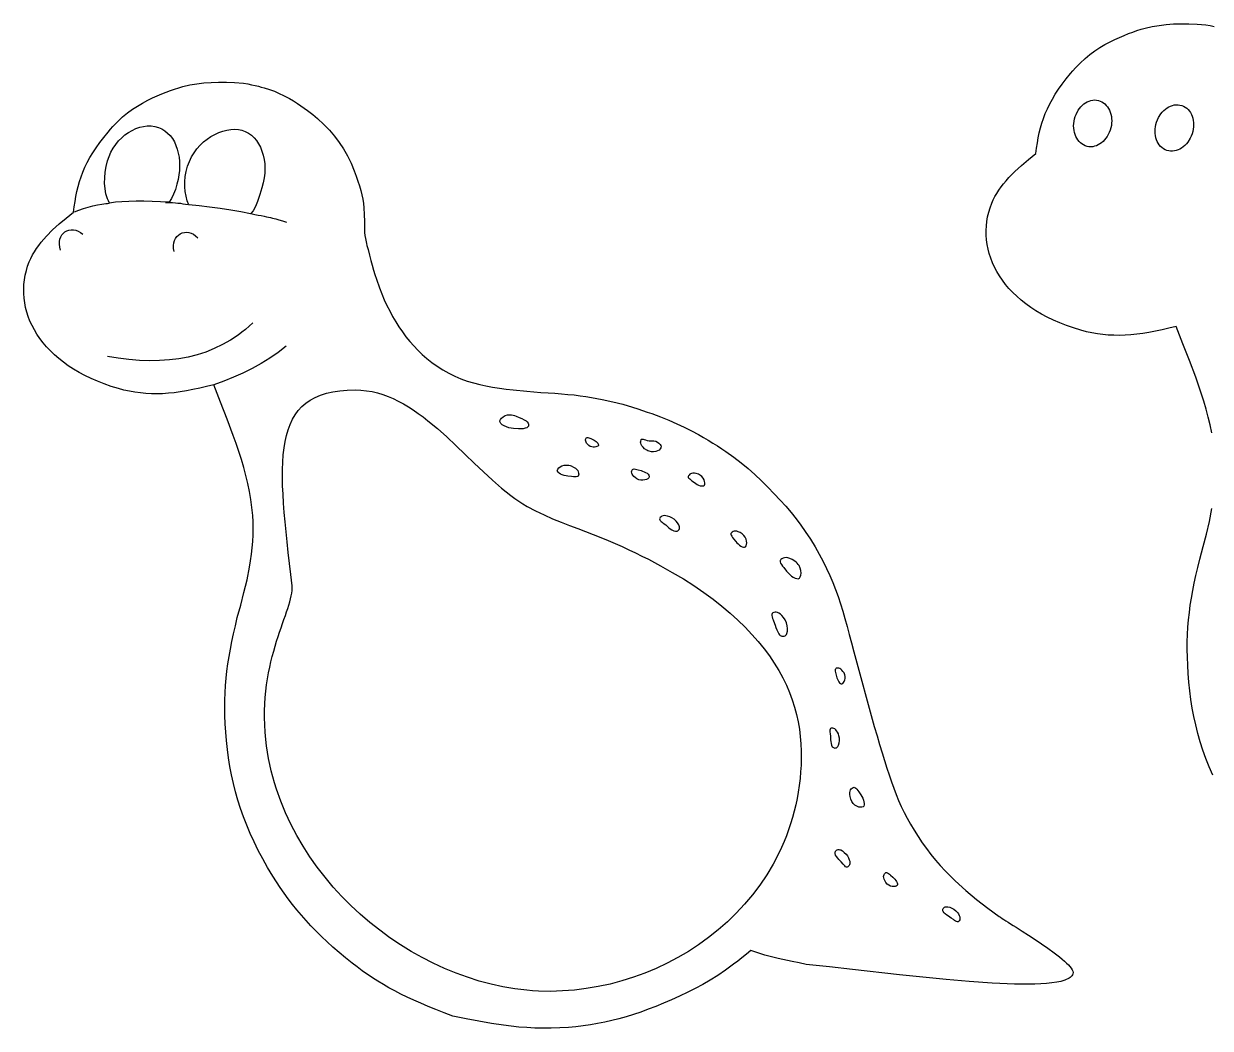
# Model space of a CAD drawing. Header units: millimetres. Extents: x 120 to 668, y 59 to 184.
# Drawn here: x 119.8 to 236.9, y 84.9 to 184 of the extents above; entities that cross this region are included whole.
import ezdxf

# ---------------------------------------------------------------- set-up
doc = ezdxf.new("R2010")
doc.units = ezdxf.units.MM
doc.layers.get('0').update_dxf_attribs({"linetype": 'CONTINUOUS', "true_color": 0xffffff})

msp = doc.modelspace()

# ---------------------------------------------------------------- linework, layer by layer
at = {"linetype": 'CONTINUOUS', "true_color": 0xffffff}
for points in [[(219.67, 171.22), (219.74, 171.75), (219.81, 172.27), (219.9, 172.77), (220, 173.26), (220.12, 173.75), (220.26, 174.22), (220.42, 174.7), (220.59, 175.17), (220.8, 175.64), (221.03, 176.12), (221.29, 176.59), (221.57, 177.08), (221.89, 177.57), (222.25, 178.07), (222.64, 178.59), (223.07, 179.12), (223.32, 179.4), (223.56, 179.67), (224.04, 180.16), (224.52, 180.6), (225, 181), (225.49, 181.36), (225.98, 181.68), (226.48, 181.98), (227, 182.25), (227.47, 182.48), (227.93, 182.69), (228.37, 182.88), (228.8, 183.06), (229.22, 183.22), (229.64, 183.36), (230.05, 183.49), (230.46, 183.6), (231.14, 183.76), (231.83, 183.88), (232.52, 183.97), (233.24, 184.02), (233.98, 184.04), (234.75, 184.03), (235.57, 184), (236.43, 183.94), (236.86, 183.85), (237.24, 183.78)], [(124.73, 165.45), (124.8, 165.98), (124.88, 166.5), (124.97, 167), (125.07, 167.49), (125.19, 167.98), (125.32, 168.46), (125.48, 168.93), (125.66, 169.4), (125.86, 169.87), (126.09, 170.35), (126.35, 170.82), (126.64, 171.31), (126.96, 171.8), (127.32, 172.3), (127.71, 172.82), (128.14, 173.35), (128.38, 173.63), (128.62, 173.9), (129.1, 174.39), (129.58, 174.84), (130.07, 175.23), (130.55, 175.59), (131.05, 175.91), (131.55, 176.21), (132.07, 176.48), (132.54, 176.71), (132.99, 176.92), (133.43, 177.11), (133.87, 177.29), (134.29, 177.45), (134.7, 177.59), (135.11, 177.72), (135.52, 177.84), (136.21, 178), (136.89, 178.12), (137.59, 178.2), (138.3, 178.25), (139.04, 178.27), (139.81, 178.26), (140.63, 178.23), (141.49, 178.17), (141.92, 178.09), (142.3, 178.01), (142.65, 177.93), (142.97, 177.86), (143.26, 177.79), (143.54, 177.72), (144.05, 177.56), (144.55, 177.37), (144.81, 177.26), (145.08, 177.13), (145.38, 176.99), (145.7, 176.83), (146.04, 176.65), (146.43, 176.44), (146.82, 176.18), (147.17, 175.93), (147.5, 175.7), (147.8, 175.48), (148.08, 175.27), (148.34, 175.07), (148.81, 174.67), (149.42, 174.1), (149.97, 173.53), (150.48, 172.94), (150.95, 172.32), (151.37, 171.68), (151.76, 171), (152.11, 170.29), (152.43, 169.52), (152.62, 169), (152.79, 168.51), (152.94, 168.04), (153.07, 167.59), (153.18, 167.15), (153.26, 166.72), (153.33, 166.29), (153.38, 165.86), (153.42, 165.22), (153.43, 164.53), (153.43, 164.31), (153.43, 164.1), (153.43, 163.91), (153.44, 163.74), (153.45, 163.42), (153.48, 163.13), (153.53, 162.83), (153.6, 162.52), (153.63, 162.35), (153.68, 162.16), (153.73, 161.96), (153.79, 161.74), (153.93, 161.2), (154.06, 160.68), (154.19, 160.19), (154.33, 159.72), (154.46, 159.27), (154.61, 158.83), (154.92, 157.96), (155.39, 156.8), (155.65, 156.24), (155.93, 155.69), (156.21, 155.15), (156.52, 154.62), (156.84, 154.11), (157.18, 153.61), (157.53, 153.13), (157.9, 152.67), (158.3, 152.23), (158.71, 151.8), (159.14, 151.39), (159.6, 150.99), (160.08, 150.61), (160.59, 150.24), (161.17, 149.87), (161.76, 149.54), (162.35, 149.25), (162.95, 148.99), (163.56, 148.77), (164.18, 148.58), (164.8, 148.42), (165.42, 148.28), (166.08, 148.15), (166.75, 148.05), (167.42, 147.96), (168.1, 147.89), (169.46, 147.76), (170.84, 147.64), (171.54, 147.6), (172.22, 147.56), (172.87, 147.51), (173.5, 147.45), (174.11, 147.39), (174.7, 147.32), (175.27, 147.24), (175.82, 147.15), (176.89, 146.96), (177.92, 146.73), (178.91, 146.48), (179.89, 146.19), (180.39, 146.03), (180.87, 145.87), (181.33, 145.71), (181.79, 145.55), (182.65, 145.23), (183.46, 144.9), (184.24, 144.56), (184.97, 144.22), (185.68, 143.86), (186.37, 143.49), (186.87, 143.2), (187.35, 142.92), (187.81, 142.64), (188.26, 142.36), (188.68, 142.08), (189.09, 141.81), (189.87, 141.25), (190.6, 140.69), (191.29, 140.12), (191.95, 139.53), (192.59, 138.92), (193.23, 138.28), (193.85, 137.65), (194.43, 137.02), (194.99, 136.41), (195.52, 135.79), (196.02, 135.17), (196.49, 134.55), (196.92, 133.93), (197.43, 133.15), (197.88, 132.4), (198.3, 131.68), (198.68, 130.96), (199.02, 130.26), (199.34, 129.57), (199.63, 128.88), (199.9, 128.19), (200.15, 127.49), (200.38, 126.78), (200.61, 126.06), (200.83, 125.32), (201.04, 124.55), (201.26, 123.75), (201.48, 122.92), (201.71, 122.05), (203.73, 114.67), (204, 113.75), (204.25, 112.89), (204.49, 112.07), (204.72, 111.3), (204.95, 110.57), (205.18, 109.88), (205.41, 109.22), (205.64, 108.58), (205.88, 107.97), (206.13, 107.36), (206.39, 106.77), (206.67, 106.19), (206.97, 105.61), (207.3, 105.02), (207.65, 104.43), (208.04, 103.82), (208.45, 103.2), (208.87, 102.61), (209.31, 102.03), (209.77, 101.48), (210.23, 100.94), (210.71, 100.42), (211.2, 99.91), (211.71, 99.42), (212.74, 98.48), (213.82, 97.59), (214.92, 96.74), (216.06, 95.91), (216.18, 95.83), (216.33, 95.73), (216.51, 95.61), (216.71, 95.49), (216.93, 95.35), (217.17, 95.19), (217.43, 95.03), (217.71, 94.86), (218.3, 94.48), (218.93, 94.08), (219.58, 93.65), (220.23, 93.22), (220.86, 92.78), (221.46, 92.34), (221.74, 92.13), (222.01, 91.92), (222.25, 91.71), (222.48, 91.51), (222.69, 91.32), (222.87, 91.14), (223.02, 90.96), (223.15, 90.8), (223.24, 90.64), (223.31, 90.5), (223.33, 90.37), (223.32, 90.25), (223.28, 90.16), (223.22, 90.06), (223.15, 89.98), (223.05, 89.89), (222.94, 89.82), (222.81, 89.75), (222.67, 89.68), (222.51, 89.62), (222.33, 89.57), (222.14, 89.51), (221.72, 89.43), (221.24, 89.36), (220.72, 89.3), (220.15, 89.26), (219.55, 89.24), (218.91, 89.23), (218.24, 89.23), (217.55, 89.24), (216.84, 89.27), (216.11, 89.3), (215.37, 89.34), (213.1, 89.5), (210.81, 89.7), (208.51, 89.93), (206.2, 90.17), (201.59, 90.69), (199.3, 90.95), (197.02, 91.19), (196.31, 91.33), (195.61, 91.47), (194.26, 91.76), (193.59, 91.93), (192.92, 92.11), (192.25, 92.32), (191.56, 92.56), (191.11, 92.19), (190.67, 91.84), (190.25, 91.51), (189.84, 91.2), (189.43, 90.9), (189.04, 90.62), (188.28, 90.1), (187.53, 89.62), (186.8, 89.19), (186.07, 88.8), (185.34, 88.43), (184.51, 88.05), (183.72, 87.68), (182.94, 87.35), (182.17, 87.04), (181.43, 86.75), (180.69, 86.48), (179.97, 86.24), (179.25, 86.02), (178.54, 85.81), (177.84, 85.64), (177.13, 85.48), (176.43, 85.34), (175.72, 85.22), (175.01, 85.11), (174.29, 85.03), (173.56, 84.96), (172.69, 84.91), (171.84, 84.88), (171.02, 84.88), (170.23, 84.89), (169.44, 84.94), (168.67, 85), (167.91, 85.08), (167.15, 85.17), (165.95, 85.36), (164.72, 85.58), (163.46, 85.82), (162.81, 85.95), (162.14, 86.09), (161.29, 86.41), (160.48, 86.73), (159.72, 87.04), (159, 87.35), (158.31, 87.65), (157.65, 87.96), (157.03, 88.26), (156.43, 88.57), (155.85, 88.88), (155.3, 89.2), (154.76, 89.53), (154.24, 89.86), (153.22, 90.56), (152.73, 90.93), (152.23, 91.31), (151.57, 91.84), (150.94, 92.37), (150.33, 92.9), (149.75, 93.42), (149.2, 93.94), (148.67, 94.47), (148.16, 94.99), (147.68, 95.51), (147.21, 96.04), (146.76, 96.57), (146.33, 97.11), (145.92, 97.65), (145.13, 98.76), (144.39, 99.9), (143.88, 100.76), (143.41, 101.6), (142.96, 102.44), (142.55, 103.28), (142.17, 104.1), (141.82, 104.93), (141.5, 105.75), (141.21, 106.57), (140.95, 107.4), (140.71, 108.22), (140.5, 109.05), (140.32, 109.88), (140.16, 110.71), (140.02, 111.56), (139.91, 112.41), (139.82, 113.27), (139.75, 114.12), (139.7, 114.94), (139.67, 115.74), (139.66, 116.51), (139.67, 117.26), (139.69, 117.99), (139.73, 118.71), (139.79, 119.43), (139.87, 120.14), (139.97, 120.86), (140.08, 121.58), (140.21, 122.31), (140.36, 123.05), (140.52, 123.82), (140.7, 124.6), (140.89, 125.42), (141.23, 126.65), (141.55, 127.89), (141.85, 129.14), (142.1, 130.4), (142.2, 131.03), (142.29, 131.67), (142.37, 132.3), (142.42, 132.94), (142.45, 133.58), (142.46, 134.22), (142.45, 134.86), (142.41, 135.5), (142.33, 136.3), (142.23, 137.09), (142.09, 137.88), (141.92, 138.67), (141.74, 139.45), (141.53, 140.23), (141.29, 141.01), (141.04, 141.8), (140.78, 142.59), (140.49, 143.39), (139.89, 145.01), (139.24, 146.67), (138.9, 147.53), (138.57, 148.4), (137.86, 148.22), (137.18, 148.06), (136.52, 147.92), (135.88, 147.8), (135.27, 147.7), (134.67, 147.62), (134.09, 147.56), (133.52, 147.52), (132.97, 147.51), (132.42, 147.51), (131.87, 147.54), (131.33, 147.59), (130.79, 147.66), (130.25, 147.76), (129.71, 147.88), (129.16, 148.02), (128.44, 148.24), (127.75, 148.48), (127.09, 148.74), (126.46, 149.02), (125.86, 149.31), (125.28, 149.61), (124.74, 149.94), (124.22, 150.27), (123.74, 150.62), (123.28, 150.98), (122.85, 151.36), (122.45, 151.74), (122.08, 152.14), (121.73, 152.54), (121.42, 152.96), (121.13, 153.38), (120.87, 153.81), (120.65, 154.24), (120.44, 154.68), (120.27, 155.13), (120.13, 155.58), (120.01, 156.03), (119.92, 156.48), (119.86, 156.94), (119.83, 157.4), (119.82, 157.85), (119.84, 158.31), (119.89, 158.76), (119.97, 159.22), (120.08, 159.67), (120.21, 160.11), (120.37, 160.55), (120.52, 160.88), (120.68, 161.21), (120.87, 161.53), (121.07, 161.84), (121.3, 162.16), (121.54, 162.47), (121.8, 162.77), (122.07, 163.08), (122.67, 163.68), (123.31, 164.28), (124, 164.86), (124.73, 165.45), (124.73, 165.45), (124.73, 165.45)], [(225.83, 176.47), (226.01, 176.41), (226.18, 176.33), (226.34, 176.23), (226.48, 176.12), (226.61, 175.98), (226.73, 175.83), (226.84, 175.67), (226.93, 175.49), (227.01, 175.3), (227.07, 175.1), (227.11, 174.89), (227.14, 174.67), (227.15, 174.45), (227.14, 174.22), (227.11, 173.99), (227.06, 173.76), (226.99, 173.53), (226.91, 173.31), (226.81, 173.1), (226.7, 172.91), (226.58, 172.73), (226.44, 172.57), (226.3, 172.42), (226.14, 172.29), (225.98, 172.17), (225.81, 172.07), (225.63, 172), (225.45, 171.94), (225.27, 171.9), (225.08, 171.89), (224.9, 171.9), (224.71, 171.93), (224.53, 171.99), (224.36, 172.07), (224.2, 172.17), (224.06, 172.28), (223.92, 172.42), (223.81, 172.57), (223.7, 172.73), (223.61, 172.91), (223.53, 173.1), (223.47, 173.3), (223.43, 173.51), (223.4, 173.73), (223.39, 173.95), (223.4, 174.18), (223.43, 174.41), (223.48, 174.64), (223.55, 174.87), (223.63, 175.09), (223.84, 175.49), (223.96, 175.67), (224.1, 175.83), (224.24, 175.98), (224.4, 176.12), (224.56, 176.23), (224.73, 176.33), (224.91, 176.4), (225.09, 176.46), (225.27, 176.5), (225.46, 176.51), (225.64, 176.5), (225.83, 176.47), (225.83, 176.47), (225.83, 176.47)], [(234.06, 175.96), (234.24, 175.89), (234.4, 175.8), (234.55, 175.69), (234.68, 175.56), (234.81, 175.42), (234.91, 175.26), (235.01, 175.09), (235.08, 174.9), (235.14, 174.71), (235.19, 174.5), (235.22, 174.29), (235.22, 174.07), (235.22, 173.85), (235.19, 173.62), (235.14, 173.4), (235.08, 173.17), (234.99, 172.94), (234.89, 172.73), (234.65, 172.35), (234.51, 172.18), (234.37, 172.03), (234.21, 171.89), (234.04, 171.77), (233.87, 171.67), (233.69, 171.59), (233.51, 171.52), (233.33, 171.48), (233.14, 171.46), (232.96, 171.46), (232.77, 171.49), (232.59, 171.53), (232.41, 171.6), (232.25, 171.7), (232.1, 171.81), (231.97, 171.93), (231.84, 172.08), (231.74, 172.24), (231.64, 172.41), (231.57, 172.59), (231.51, 172.79), (231.46, 172.99), (231.44, 173.2), (231.43, 173.42), (231.43, 173.65), (231.46, 173.87), (231.51, 174.1), (231.57, 174.33), (231.66, 174.55), (231.76, 174.77), (232, 175.15), (232.14, 175.32), (232.28, 175.47), (232.44, 175.61), (232.61, 175.73), (232.78, 175.83), (232.96, 175.91), (233.14, 175.97), (233.32, 176.02), (233.51, 176.04), (233.69, 176.04), (233.88, 176.01), (234.06, 175.96), (234.06, 175.96), (234.06, 175.96)], [(133.11, 173.81), (133.44, 173.66), (133.75, 173.47), (134.02, 173.25), (134.27, 172.99), (134.49, 172.7), (134.68, 172.38), (134.84, 172.03), (134.97, 171.66), (135.07, 171.27), (135.15, 170.86), (135.19, 170.44), (135.2, 170), (135.18, 169.56), (135.13, 169.11), (135.05, 168.65), (134.94, 168.2), (134.78, 167.68), (134.6, 167.21), (134.39, 166.78), (134.16, 166.41), (133.31, 166.46), (132.48, 166.49), (131.68, 166.51), (130.92, 166.51), (130.19, 166.49), (129.51, 166.46), (128.87, 166.41), (128.27, 166.34), (128.17, 166.55), (128.07, 166.77), (127.93, 167.25), (127.84, 167.75), (127.8, 168.29), (127.81, 168.83), (127.87, 169.39), (127.96, 169.95), (128.1, 170.5), (128.24, 170.94), (128.43, 171.36), (128.65, 171.76), (128.9, 172.13), (129.18, 172.47), (129.49, 172.78), (129.81, 173.06), (130.16, 173.3), (130.52, 173.51), (130.88, 173.69), (131.26, 173.82), (131.63, 173.91), (132.01, 173.95), (132.39, 173.95), (132.75, 173.9), (133.11, 173.81), (133.11, 173.81), (133.11, 173.81)], [(141.35, 173.52), (141.68, 173.4), (141.99, 173.24), (142.28, 173.03), (142.54, 172.79), (142.77, 172.5), (142.98, 172.19), (143.17, 171.84), (143.32, 171.47), (143.44, 171.07), (143.53, 170.65), (143.59, 170.21), (143.61, 169.76), (143.59, 169.29), (143.54, 168.82), (143.45, 168.34), (143.32, 167.85), (143.11, 167.17), (142.89, 166.49), (142.76, 166.16), (142.61, 165.86), (142.44, 165.57), (142.24, 165.32), (142.19, 165.27), (141.24, 165.46), (140.24, 165.64), (139.21, 165.8), (138.14, 165.94), (137.12, 166.06), (136.11, 166.15), (135.95, 166.57), (135.83, 167.01), (135.75, 167.47), (135.71, 167.95), (135.71, 168.44), (135.76, 168.95), (135.85, 169.46), (135.99, 169.97), (136.16, 170.45), (136.37, 170.89), (136.62, 171.31), (136.91, 171.69), (137.22, 172.04), (137.56, 172.37), (137.91, 172.65), (138.29, 172.91), (138.67, 173.12), (139.06, 173.3), (139.46, 173.44), (139.86, 173.54), (140.25, 173.6), (140.63, 173.62), (141, 173.59), (141.35, 173.52), (141.35, 173.52), (141.35, 173.52)], [(237.02, 143.65), (236.86, 144.43), (236.67, 145.21), (236.46, 146), (236.23, 146.78), (235.98, 147.57), (235.71, 148.36), (235.43, 149.15), (234.82, 150.78), (234.17, 152.44), (233.84, 153.29), (233.5, 154.16), (232.79, 153.99), (232.11, 153.83), (231.45, 153.69), (230.82, 153.57), (230.21, 153.47), (229.61, 153.39), (229.03, 153.33), (228.46, 153.29), (227.9, 153.27), (227.35, 153.28), (226.81, 153.3), (226.27, 153.35), (225.73, 153.43), (225.19, 153.52), (224.65, 153.64), (224.1, 153.79), (223.38, 154.01), (222.69, 154.25), (222.03, 154.51), (221.39, 154.78), (220.79, 155.07), (220.22, 155.38), (219.67, 155.7), (219.16, 156.04), (218.67, 156.39), (218.21, 156.75), (217.79, 157.13), (217.39, 157.51), (217.01, 157.91), (216.67, 158.31), (216.36, 158.73), (216.07, 159.15), (215.81, 159.58), (215.58, 160.01), (215.38, 160.45), (215.21, 160.9), (215.06, 161.35), (214.95, 161.8), (214.86, 162.25), (214.8, 162.71), (214.76, 163.17), (214.76, 163.62), (214.78, 164.08), (214.83, 164.53), (214.91, 164.98), (215.02, 165.43), (215.15, 165.88), (215.31, 166.32), (215.45, 166.65), (215.62, 166.97), (215.8, 167.29), (216.01, 167.61), (216.23, 167.93), (216.48, 168.24), (216.73, 168.54), (217.01, 168.85), (217.3, 169.15), (217.6, 169.45), (218.25, 170.04), (218.94, 170.63), (219.67, 171.22), (219.67, 171.22), (219.67, 171.22)], [(124.83, 165.46), (125.26, 165.64), (125.71, 165.8), (126.18, 165.94), (126.64, 166.05), (127.09, 166.15), (127.52, 166.23), (127.91, 166.28), (128.08, 166.3), (128.24, 166.32)], [(133.8, 166.4), (134, 166.4), (134.18, 166.4), (134.5, 166.39), (134.79, 166.37), (135.04, 166.34), (135.29, 166.31), (135.52, 166.27), (135.77, 166.23), (136.03, 166.19)], [(142.24, 165.29), (142.62, 165.22), (142.96, 165.15), (143.26, 165.1), (143.53, 165.04), (143.77, 164.99), (143.98, 164.95), (144.17, 164.9), (144.35, 164.86), (144.68, 164.78), (145, 164.69), (145.34, 164.58), (145.53, 164.53), (145.74, 164.46)], [(123.45, 161.69), (123.37, 161.99), (123.34, 162.27), (123.35, 162.54), (123.4, 162.78), (123.48, 163), (123.59, 163.19), (123.73, 163.36), (123.89, 163.49), (124.08, 163.6), (124.28, 163.67), (124.49, 163.7), (124.72, 163.7), (124.95, 163.66), (125.18, 163.57), (125.42, 163.44), (125.64, 163.27)], [(134.65, 161.55), (134.6, 161.85), (134.6, 162.14), (134.63, 162.4), (134.7, 162.64), (134.8, 162.85), (134.94, 163.03), (135.09, 163.18), (135.27, 163.3), (135.46, 163.39), (135.67, 163.44), (135.89, 163.45), (136.11, 163.43), (136.34, 163.36), (136.56, 163.25), (136.78, 163.1), (136.99, 162.9)], [(142.42, 154.5), (142.07, 154.18), (141.71, 153.87), (141.35, 153.58), (140.98, 153.31), (140.22, 152.8), (139.44, 152.36), (138.62, 151.97), (137.79, 151.63), (136.92, 151.36), (136.04, 151.13), (135.12, 150.96), (134.19, 150.85), (133.22, 150.78), (132.24, 150.77), (131.23, 150.8), (130.2, 150.88), (129.15, 151.01), (128.08, 151.19)], [(145.71, 152.22), (144.92, 151.6), (144.09, 151.03), (143.24, 150.5), (142.36, 150.01), (141.45, 149.56), (140.51, 149.14), (139.55, 148.75), (138.57, 148.4)], [(152.54, 147.89), (153.09, 147.87), (153.64, 147.81), (154.18, 147.72), (154.71, 147.59), (155.24, 147.44), (155.76, 147.25), (156.27, 147.03), (156.77, 146.78), (157.27, 146.51), (157.77, 146.22), (158.25, 145.91), (158.74, 145.57), (159.22, 145.22), (159.69, 144.85), (160.63, 144.07), (161.55, 143.25), (162.46, 142.4), (163.37, 141.53), (164.27, 140.67), (165.17, 139.81), (166.06, 138.98), (166.96, 138.2), (167.41, 137.83), (167.87, 137.47), (168.26, 137.18), (168.66, 136.9), (169.07, 136.64), (169.48, 136.4), (170.31, 135.95), (171.15, 135.55), (171.99, 135.18), (172.84, 134.84), (173.67, 134.52), (174.49, 134.22), (175.25, 133.92), (176, 133.63), (176.74, 133.33), (177.46, 133.03), (178.16, 132.72), (178.84, 132.42), (179.52, 132.11), (180.17, 131.8), (180.81, 131.48), (181.44, 131.17), (182.65, 130.53), (183.79, 129.88), (184.89, 129.23), (185.92, 128.57), (186.9, 127.9), (187.82, 127.22), (188.69, 126.54), (189.51, 125.85), (190.28, 125.16), (191, 124.46), (191.66, 123.76), (192.28, 123.05), (192.85, 122.34), (193.38, 121.63), (193.86, 120.91), (194.3, 120.19), (194.69, 119.47), (195.05, 118.75), (195.36, 118.02), (195.63, 117.3), (195.87, 116.57), (196.06, 115.85), (196.22, 115.12), (196.34, 114.4), (196.43, 113.67), (196.49, 112.95), (196.51, 112.23), (196.52, 111.55), (196.5, 110.86), (196.46, 110.19), (196.4, 109.52), (196.32, 108.85), (196.23, 108.2), (196.11, 107.56), (195.98, 106.92), (195.83, 106.3), (195.66, 105.68), (195.47, 105.07), (195.27, 104.47), (195.06, 103.88), (194.82, 103.3), (194.58, 102.73), (194.31, 102.17), (193.74, 101.08), (193.11, 100.03), (192.43, 99.01), (191.7, 98.04), (190.92, 97.12), (190.1, 96.23), (189.23, 95.39), (188.32, 94.59), (187.38, 93.84), (186.4, 93.13), (185.39, 92.47), (184.35, 91.86), (183.28, 91.3), (182.2, 90.79), (181.08, 90.32), (179.96, 89.91), (178.81, 89.55), (177.66, 89.24), (176.49, 88.99), (175.32, 88.79), (174.14, 88.64), (172.96, 88.56), (171.78, 88.52), (170.61, 88.55), (170.02, 88.59), (169.44, 88.63), (168.26, 88.78), (167.09, 88.98), (165.92, 89.23), (164.76, 89.54), (163.61, 89.91), (162.47, 90.32), (161.34, 90.79), (160.22, 91.3), (159.12, 91.86), (158.04, 92.47), (156.98, 93.12), (155.95, 93.82), (154.94, 94.55), (153.96, 95.33), (153.01, 96.15), (152.09, 97), (151.21, 97.89), (150.36, 98.82), (149.55, 99.78), (148.78, 100.77), (148.06, 101.79), (147.38, 102.84), (146.75, 103.92), (146.17, 105.03), (145.64, 106.16), (145.17, 107.31), (144.75, 108.49), (144.56, 109.09), (144.39, 109.69), (144.24, 110.29), (144.1, 110.9), (143.97, 111.52), (143.86, 112.14), (143.77, 112.76), (143.69, 113.39), (143.63, 114.12), (143.59, 114.84), (143.57, 115.54), (143.58, 116.22), (143.6, 116.89), (143.65, 117.53), (143.71, 118.16), (143.78, 118.78), (143.87, 119.37), (143.97, 119.95), (144.09, 120.52), (144.21, 121.06), (144.34, 121.59), (144.48, 122.11), (144.62, 122.6), (144.77, 123.08), (144.92, 123.54), (145.06, 123.99), (145.21, 124.42), (145.35, 124.83), (145.49, 125.23), (145.63, 125.61), (145.75, 125.98), (145.87, 126.33), (145.97, 126.66), (146.07, 126.97), (146.15, 127.27), (146.21, 127.56), (146.26, 127.83), (146.29, 128.08), (146.3, 128.32), (146.29, 128.54), (146.16, 129.67), (146.04, 130.77), (145.92, 131.84), (145.8, 132.88), (145.7, 133.88), (145.61, 134.86), (145.52, 135.8), (145.45, 136.71), (145.4, 137.59), (145.36, 138.44), (145.34, 139.25), (145.35, 140.03), (145.37, 140.77), (145.42, 141.48), (145.5, 142.16), (145.6, 142.79), (145.73, 143.4), (145.9, 143.96), (146.1, 144.49), (146.33, 144.99), (146.6, 145.44), (146.91, 145.86), (147.26, 146.24), (147.65, 146.58), (148.09, 146.89), (148.57, 147.15), (149.1, 147.37), (149.68, 147.56), (150.32, 147.7), (151, 147.8), (151.74, 147.87), (152.54, 147.89), (152.54, 147.89), (152.54, 147.89)], [(168.41, 145.31), (168.71, 145.18), (168.97, 145.06), (169.19, 144.95), (169.37, 144.84), (169.5, 144.73), (169.59, 144.62), (169.63, 144.5), (169.62, 144.37), (169.6, 144.31), (169.56, 144.25), (169.45, 144.16), (169.29, 144.1), (169.09, 144.06), (168.87, 144.05), (168.63, 144.04), (168.15, 144.07), (167.91, 144.11), (167.67, 144.16), (167.43, 144.24), (167.22, 144.34), (167.03, 144.45), (166.89, 144.57), (166.85, 144.63), (166.81, 144.7), (166.8, 144.77), (166.8, 144.83), (166.86, 144.97), (166.96, 145.11), (167.11, 145.24), (167.31, 145.35), (167.54, 145.42), (167.8, 145.44), (167.94, 145.43), (168.09, 145.41), (168.25, 145.37), (168.41, 145.31), (168.41, 145.31), (168.41, 145.31)], [(175.56, 142.42), (175.44, 142.53), (175.35, 142.64), (175.29, 142.74), (175.26, 142.83), (175.24, 142.92), (175.25, 143), (175.3, 143.14), (175.34, 143.18), (175.4, 143.2), (175.47, 143.19), (175.56, 143.17), (175.76, 143.08), (175.97, 142.99), (176.08, 142.93), (176.19, 142.87), (176.29, 142.79), (176.38, 142.71), (176.46, 142.63), (176.5, 142.55), (176.52, 142.48), (176.51, 142.41), (176.46, 142.35), (176.37, 142.3), (176.26, 142.26), (176.14, 142.24), (176, 142.24), (175.85, 142.26), (175.7, 142.32), (175.56, 142.42), (175.56, 142.42), (175.56, 142.42)], [(181.28, 141.95), (181.07, 142.09), (180.92, 142.23), (180.81, 142.36), (180.73, 142.49), (180.69, 142.62), (180.68, 142.73), (180.69, 142.84), (180.72, 142.95), (180.74, 142.99), (180.77, 143.02), (180.83, 143.04), (180.92, 143.03), (181.03, 143), (181.17, 142.95), (181.33, 142.91), (181.53, 142.88), (181.75, 142.88), (181.97, 142.88), (182.17, 142.83), (182.34, 142.75), (182.48, 142.64), (182.59, 142.52), (182.66, 142.39), (182.69, 142.27), (182.67, 142.16), (182.61, 142.06), (182.5, 141.96), (182.35, 141.88), (182.17, 141.82), (181.96, 141.78), (181.74, 141.79), (181.51, 141.84), (181.39, 141.89), (181.28, 141.95), (181.28, 141.95), (181.28, 141.95)], [(173.84, 140.39), (174.07, 140.28), (174.24, 140.16), (174.38, 140.05), (174.47, 139.93), (174.53, 139.81), (174.56, 139.69), (174.57, 139.58), (174.56, 139.47), (174.51, 139.38), (174.44, 139.33), (174.33, 139.3), (174.19, 139.3), (174.04, 139.31), (173.87, 139.33), (173.51, 139.37), (173.32, 139.4), (173.13, 139.44), (172.95, 139.5), (172.78, 139.58), (172.64, 139.66), (172.53, 139.76), (172.47, 139.86), (172.45, 139.91), (172.46, 139.97), (172.5, 140.08), (172.6, 140.19), (172.74, 140.3), (172.92, 140.39), (173.12, 140.46), (173.35, 140.48), (173.59, 140.46), (173.71, 140.43), (173.84, 140.39), (173.84, 140.39), (173.84, 140.39)], [(180.31, 139.12), (180.14, 139.24), (180, 139.36), (179.9, 139.47), (179.84, 139.58), (179.8, 139.69), (179.79, 139.79), (179.8, 139.89), (179.83, 139.98), (179.88, 140.05), (179.95, 140.08), (180.04, 140.09), (180.16, 140.08), (180.29, 140.05), (180.43, 140.01), (180.72, 139.93), (180.87, 139.88), (181.03, 139.82), (181.17, 139.74), (181.31, 139.66), (181.41, 139.57), (181.49, 139.48), (181.53, 139.38), (181.53, 139.29), (181.47, 139.21), (181.38, 139.12), (181.24, 139.05), (181.09, 139), (180.91, 138.97), (180.71, 138.98), (180.51, 139.02), (180.31, 139.12), (180.31, 139.12), (180.31, 139.12)], [(186.37, 139.56), (186.17, 139.63), (185.99, 139.66), (185.84, 139.67), (185.71, 139.65), (185.61, 139.61), (185.52, 139.56), (185.45, 139.49), (185.39, 139.42), (185.37, 139.34), (185.38, 139.26), (185.43, 139.18), (185.52, 139.1), (185.62, 139.01), (185.73, 138.93), (185.98, 138.74), (186.11, 138.65), (186.25, 138.57), (186.4, 138.5), (186.55, 138.44), (186.68, 138.41), (186.81, 138.41), (186.9, 138.43), (186.97, 138.49), (187.01, 138.59), (187.01, 138.72), (186.99, 138.86), (186.94, 139.02), (186.85, 139.18), (186.73, 139.33), (186.57, 139.46), (186.37, 139.56), (186.37, 139.56), (186.37, 139.56)], [(237.11, 109.87), (236.76, 110.7), (236.44, 111.52), (236.14, 112.34), (235.88, 113.16), (235.64, 113.99), (235.43, 114.82), (235.25, 115.65), (235.09, 116.48), (234.96, 117.33), (234.85, 118.18), (234.76, 119.04), (234.69, 119.89), (234.64, 120.71), (234.61, 121.51), (234.59, 122.28), (234.6, 123.03), (234.63, 123.76), (234.67, 124.48), (234.73, 125.2), (234.81, 125.91), (234.9, 126.63), (235.02, 127.35), (235.15, 128.08), (235.29, 128.82), (235.45, 129.58), (235.63, 130.37), (235.83, 131.19), (236.17, 132.42), (236.49, 133.66), (236.78, 134.91), (237.03, 136.17)], [(183.55, 135.37), (183.34, 135.44), (183.17, 135.47), (183.02, 135.48), (182.89, 135.46), (182.78, 135.42), (182.69, 135.37), (182.62, 135.3), (182.57, 135.23), (182.54, 135.15), (182.56, 135.07), (182.61, 134.99), (182.69, 134.91), (182.79, 134.83), (182.91, 134.74), (183.16, 134.56), (183.29, 134.45), (183.44, 134.32), (183.6, 134.19), (183.77, 134.07), (183.94, 133.98), (184.11, 133.94), (184.19, 133.94), (184.27, 133.95), (184.35, 133.99), (184.42, 134.05), (184.47, 134.12), (184.51, 134.2), (184.52, 134.28), (184.51, 134.37), (184.49, 134.47), (184.45, 134.56), (184.33, 134.76), (184.17, 134.95), (183.98, 135.12), (183.77, 135.27), (183.55, 135.37), (183.55, 135.37), (183.55, 135.37)], [(190.68, 133.69), (190.49, 133.81), (190.31, 133.89), (190.16, 133.94), (190.02, 133.96), (189.9, 133.95), (189.8, 133.91), (189.7, 133.86), (189.63, 133.8), (189.58, 133.73), (189.57, 133.64), (189.61, 133.54), (189.67, 133.44), (189.75, 133.32), (189.85, 133.2), (190.06, 132.94), (190.16, 132.81), (190.29, 132.69), (190.42, 132.57), (190.56, 132.48), (190.7, 132.41), (190.82, 132.37), (190.93, 132.37), (191.02, 132.41), (191.08, 132.51), (191.12, 132.64), (191.14, 132.8), (191.12, 132.97), (191.08, 133.16), (190.99, 133.35), (190.86, 133.53), (190.68, 133.69), (190.68, 133.69), (190.68, 133.69)], [(195.9, 130.99), (195.64, 131.15), (195.41, 131.26), (195.21, 131.33), (195.03, 131.35), (194.87, 131.33), (194.73, 131.29), (194.61, 131.23), (194.5, 131.14), (194.46, 131.1), (194.44, 131.05), (194.44, 130.93), (194.48, 130.8), (194.56, 130.66), (194.67, 130.51), (194.8, 130.35), (195.07, 130.01), (195.22, 129.84), (195.38, 129.67), (195.56, 129.52), (195.74, 129.4), (195.92, 129.31), (196.08, 129.26), (196.23, 129.25), (196.29, 129.27), (196.34, 129.31), (196.38, 129.36), (196.42, 129.43), (196.48, 129.6), (196.5, 129.81), (196.48, 130.05), (196.42, 130.3), (196.3, 130.55), (196.23, 130.67), (196.13, 130.78), (196.02, 130.89), (195.9, 130.99), (195.9, 130.99), (195.9, 130.99)], [(194.78, 125.42), (194.62, 125.61), (194.46, 125.75), (194.32, 125.85), (194.18, 125.91), (194.06, 125.94), (193.94, 125.94), (193.83, 125.92), (193.73, 125.88), (193.65, 125.82), (193.62, 125.73), (193.62, 125.62), (193.65, 125.49), (193.7, 125.34), (193.76, 125.19), (193.89, 124.85), (193.95, 124.67), (194.02, 124.45), (194.1, 124.22), (194.2, 124), (194.31, 123.81), (194.38, 123.73), (194.45, 123.66), (194.53, 123.61), (194.62, 123.58), (194.71, 123.57), (194.82, 123.58), (194.92, 123.61), (195, 123.67), (195.06, 123.75), (195.11, 123.84), (195.17, 124.07), (195.18, 124.33), (195.13, 124.62), (195.05, 124.91), (194.93, 125.18), (194.78, 125.42), (194.78, 125.42), (194.78, 125.42)], [(200.74, 119.95), (200.63, 120.11), (200.53, 120.24), (200.43, 120.33), (200.33, 120.39), (200.24, 120.42), (200.15, 120.43), (200.06, 120.43), (199.98, 120.41), (199.92, 120.37), (199.88, 120.3), (199.87, 120.22), (199.88, 120.12), (199.94, 119.87), (200, 119.61), (200.04, 119.47), (200.09, 119.33), (200.15, 119.2), (200.23, 119.08), (200.3, 118.98), (200.38, 118.91), (200.46, 118.87), (200.54, 118.87), (200.62, 118.92), (200.7, 119), (200.77, 119.12), (200.82, 119.26), (200.85, 119.42), (200.85, 119.59), (200.82, 119.77), (200.74, 119.95), (200.74, 119.95), (200.74, 119.95)], [(200.18, 113.94), (200.09, 114.11), (200.01, 114.25), (199.92, 114.35), (199.82, 114.43), (199.73, 114.48), (199.64, 114.5), (199.56, 114.51), (199.47, 114.5), (199.4, 114.46), (199.36, 114.4), (199.34, 114.32), (199.34, 114.22), (199.35, 114.1), (199.36, 113.97), (199.39, 113.69), (199.4, 113.53), (199.41, 113.36), (199.43, 113.17), (199.46, 112.98), (199.51, 112.81), (199.58, 112.67), (199.69, 112.58), (199.76, 112.55), (199.84, 112.54), (199.93, 112.55), (200, 112.57), (200.06, 112.62), (200.12, 112.68), (200.21, 112.84), (200.26, 113.04), (200.29, 113.26), (200.28, 113.5), (200.24, 113.73), (200.18, 113.94), (200.18, 113.94), (200.18, 113.94)], [(201.4, 107.5), (201.34, 107.75), (201.31, 107.96), (201.31, 108.14), (201.33, 108.29), (201.39, 108.41), (201.45, 108.51), (201.54, 108.59), (201.63, 108.66), (201.73, 108.68), (201.82, 108.66), (201.91, 108.59), (202, 108.49), (202.1, 108.36), (202.19, 108.22), (202.39, 107.92), (202.5, 107.76), (202.59, 107.58), (202.66, 107.4), (202.71, 107.23), (202.74, 107.06), (202.74, 106.92), (202.71, 106.8), (202.63, 106.73), (202.51, 106.69), (202.36, 106.69), (202.19, 106.72), (202.01, 106.8), (201.82, 106.91), (201.65, 107.07), (201.51, 107.26), (201.4, 107.5), (201.4, 107.5), (201.4, 107.5)], [(201.19, 101.7), (201.26, 101.52), (201.3, 101.36), (201.32, 101.23), (201.31, 101.11), (201.28, 101.01), (201.24, 100.93), (201.12, 100.81), (201.05, 100.78), (200.98, 100.79), (200.9, 100.83), (200.82, 100.9), (200.74, 100.99), (200.65, 101.09), (200.47, 101.3), (200.37, 101.41), (200.24, 101.54), (200.12, 101.68), (200, 101.83), (199.91, 101.98), (199.86, 102.13), (199.86, 102.2), (199.87, 102.28), (199.89, 102.34), (199.94, 102.41), (200, 102.47), (200.07, 102.5), (200.15, 102.52), (200.23, 102.52), (200.32, 102.5), (200.41, 102.48), (200.59, 102.38), (200.77, 102.24), (200.94, 102.08), (201.08, 101.89), (201.19, 101.7), (201.19, 101.7), (201.19, 101.7)], [(204.88, 99.27), (204.77, 99.45), (204.7, 99.6), (204.67, 99.73), (204.65, 99.85), (204.66, 99.96), (204.69, 100.05), (204.74, 100.13), (204.8, 100.2), (204.86, 100.24), (204.94, 100.24), (205.02, 100.21), (205.12, 100.15), (205.21, 100.08), (205.32, 99.99), (205.54, 99.81), (205.65, 99.71), (205.76, 99.6), (205.85, 99.48), (205.93, 99.36), (205.99, 99.24), (206.02, 99.13), (206.02, 99.03), (205.98, 98.96), (205.9, 98.91), (205.79, 98.87), (205.65, 98.86), (205.49, 98.87), (205.33, 98.92), (205.17, 99), (205.01, 99.12), (204.88, 99.27), (204.88, 99.27), (204.88, 99.27)], [(211.92, 96.32), (212.03, 96.16), (212.11, 96.02), (212.16, 95.89), (212.18, 95.78), (212.17, 95.67), (212.15, 95.58), (212.11, 95.5), (212.06, 95.44), (212, 95.39), (211.93, 95.38), (211.85, 95.41), (211.75, 95.46), (211.65, 95.52), (211.55, 95.6), (211.32, 95.76), (211.19, 95.84), (211.04, 95.94), (210.88, 96.04), (210.73, 96.16), (210.61, 96.28), (210.52, 96.41), (210.5, 96.48), (210.49, 96.56), (210.5, 96.63), (210.53, 96.71), (210.58, 96.77), (210.64, 96.83), (210.71, 96.86), (210.79, 96.88), (210.97, 96.88), (211.17, 96.83), (211.38, 96.75), (211.58, 96.63), (211.77, 96.48), (211.92, 96.32), (211.92, 96.32), (211.92, 96.32)]]:
    msp.add_lwpolyline(points, dxfattribs=at)

doc.saveas('drawing.dxf')
